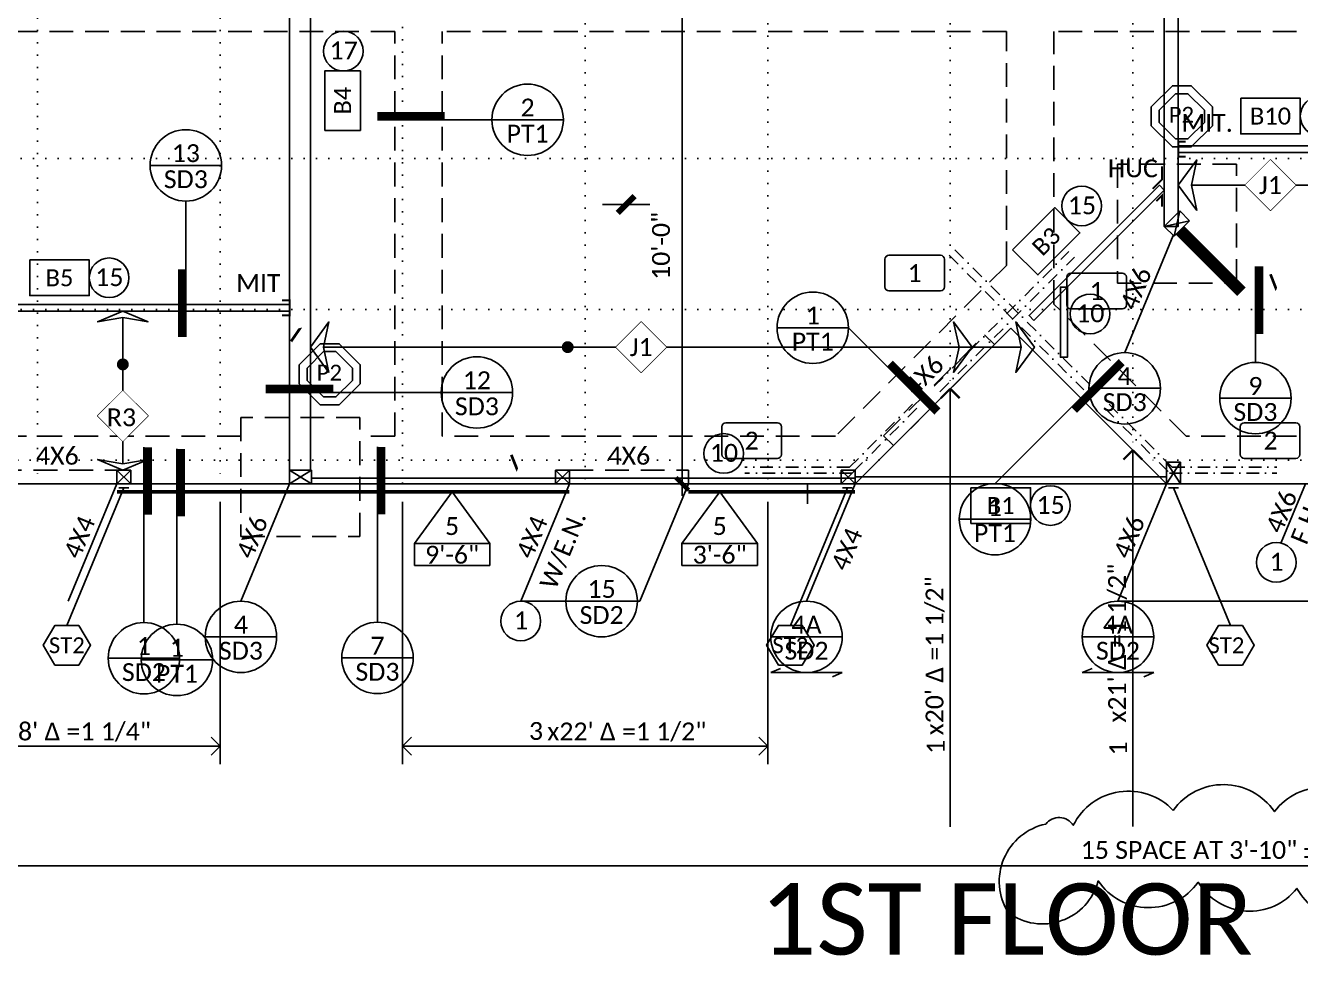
# Model space of a CAD drawing. Header units: inches. Extents: x -4772 to 8114, y -459 to 2752.
# Drawn here: x 2605.3 to 2926.5, y 1790.4 to 2024.9 of the extents above; entities that cross this region are included whole.
import ezdxf
from ezdxf.enums import TextEntityAlignment as Align

# ---------------------------------------------------------------- set-up
doc = ezdxf.new("R2010")
doc.units = ezdxf.units.IN
doc.header["$LTSCALE"] = 24
doc.header["$MEASUREMENT"] = 0
doc.set_wipeout_variables(frame=1)
for name, pattern in [('DASHDOT2', [12.7, 6.35, -3.175, 0, -3.175]), ('DASHED2', [0.375, 0.25, -0.125]), ('DOT2', [0.125, 0, -0.125])]:
    doc.linetypes.add(name, pattern=pattern)
for name, color, linetype in [('FNDN_CABL', 4, 'DOT2'), ('FNDN_CABL_DIMS', 2, 'Continuous'), ('FNDN_DIMS', 1, 'Continuous'), ('FNDN_FTNG', 4, 'DASHED2'), ('FNDN_RBRS', 6, 'DASHDOT2'), ('FNDN_SLAB', 6, 'Continuous'), ('FNDN_TEXT', 2, 'Continuous'), ('FRAME_BEAM', 5, 'Continuous'), ('FRAME_BEAR', 8, 'Continuous'), ('FRAME_HDR', 70, 'Continuous'), ('FRAME_POST', 4, 'Continuous'), ('FRAME_SWALL', 3, 'SWALL'), ('FRAME_SWTXT', 2, 'Continuous'), ('FRAME_TEXT', 2, 'Continuous')]:
    doc.layers.add(name, color=color, linetype=linetype)
doc.styles.add('ARC-TEXT', font='CALIBRI.TTF', dxfattribs={"height": 4.5})
doc.linetypes.add('SWALL', pattern='A,0.25,0.25,["//",ARC-TEXT,S=0.015,R=0,X=0.01,Y=0.01],0.25', length=0.75)
doc.dimstyles.new('GEC-DIMSTYLE$0', dxfattribs={"dimscale": 48, "dimtxt": 0.09375, "dimasz": 0.0625, "dimexe": 0.0625, "dimexo": 0.0625, "dimgap": 0.0625, "dimtad": 1, "dimdec": 1, "dimzin": 3, "dimdsep": 46, "dimlunit": 4, "dimtxsty": 'ARC-TEXT', "dimblk1": 'TICKMARK', "dimblk2": 'TICKMARK', "dimsah": 1, "dimcen": 0.0625, "dimclrt": 2, "dimadec": 0, "dimazin": 0, "dimtfac": 1, "dimtdec": 1, "dimtix": 1, "dimtmove": 2, "dimatfit": 3, "dimldrblk": 'TICKMARK', "dimfxl": 1, "dimfrac": 2, "dimtzin": 3, "dimarcsym": 0})
doc.dimstyles.new('post tension', dxfattribs={"dimscale": 48, "dimtxt": 4.5, "dimasz": 0.09375, "dimexe": 0.09375, "dimexo": 0.09375, "dimgap": 0.03125, "dimtad": 1, "dimdec": 4, "dimzin": 3, "dimdsep": 46, "dimlunit": 4, "dimtxsty": 'ARC-TEXT', "dimblk": 'OPEN90', "dimcen": 0.0625, "dimclrd": 1, "dimclre": 2, "dimclrt": 2, "dimadec": 0, "dimazin": 0, "dimtfac": 1, "dimtdec": 4, "dimtmove": 2, "dimatfit": 0, "dimldrblk": 'LEADER-ARROW', "dimfxl": 1, "dimfrac": 2, "dimtzin": 3, "dimarcsym": 0})

# ---------------------------------------------------------------- blocks, each defined once
blk = doc.blocks.new('*U97')
at = {"color": 1}
blk.add_lwpolyline([(-1.53, 3.83, 0.688, 0.688, 0), (0, 0, 0, 0, 0), (94.59, 231, 0.688, 0.688, 0), (96.13, 227.17, 0.688, 0.688, 0)], format="xyseb", dxfattribs=at)
blk = doc.blocks.new('*U99')
blk.add_line((179.11, 0), (3.35, 0))
for points in [[(4.69, -6.36), (4.69, -6.36), (0, 0), (4.69, 6.36), (4.69, 6.36), (3.35, 0), (4.69, -6.36)], [(77, 0), (83.36, -6.36), (89.72, 0), (83.36, 6.36)], [(162.1, 6.36), (162.1, 6.36), (166.79, 0), (162.1, -6.36), (162.1, -6.36), (163.45, 0), (162.1, 6.36)], [(177.76, 6.36), (177.76, 6.36), (182.45, 0), (177.76, -6.36), (177.76, -6.36), (179.11, 0), (177.76, 6.36)]]:
    blk.add_lwpolyline(points, close=True)
at = {"color": 1, "const_width": 1.5}
blk.add_lwpolyline([(65.6, 0, 1), (64.1, 0, 1)], format="xyb", close=True, dxfattribs=at)
at = {"style": 'ARC-TEXT', "width": 1.00018}
blk.add_attdef('FRM', text='', height=4.5, rotation=360, dxfattribs=at).set_placement((83.36, 0), align=Align.MIDDLE_CENTER)
blk.add_wipeout([(89.72, 0), (83.36, 6.36), (77, 0), (83.36, -6.36)])
blk = doc.blocks.new('TEC_STICK')
at = {"color": 1}
blk.add_line((-6, 0), (6, 0), dxfattribs=at)
at = {"color": 1, "const_width": 1.5}
blk.add_lwpolyline([(-2.12, -2.12), (2.12, 2.12)], dxfattribs=at)
blk = doc.blocks.new('*U100')
at = {"color": 1}
blk.add_lwpolyline([(-1.49, 3.85, 0.688, 0.688, 0), (0, 0, 0, 0, 0), (78.5, 185.5, 0.688, 0.688, 0), (79.99, 181.65, 0.688, 0.688, 0)], format="xyseb", dxfattribs=at)
blk = doc.blocks.new('*U102')
blk.add_line((69.97, 0), (3.35, 0))
for points in [[(4.69, -6.36), (4.69, -6.36), (0, 0), (4.69, 6.36), (4.69, 6.36), (3.35, 0), (4.69, -6.36)], [(16.88, 0), (23.24, -6.36), (29.61, 0), (23.24, 6.36)], [(68.63, 6.36), (68.63, 6.36), (73.32, 0), (68.63, -6.36), (68.63, -6.36), (69.97, 0), (68.63, 6.36)]]:
    blk.add_lwpolyline(points, close=True)
at = {"color": 1, "const_width": 1.5}
blk.add_lwpolyline([(36.63, 0, 1), (35.13, 0, 1)], format="xyb", close=True, dxfattribs=at)
at = {"style": 'ARC-TEXT', "width": 1.00018}
blk.add_attdef('FRM', text='', height=4.5, rotation=360, dxfattribs=at).set_placement((23.24, 0), align=Align.MIDDLE_CENTER)
blk.add_wipeout([(29.61, 0), (23.24, 6.36), (16.88, 0), (23.24, -6.36)])
blk = doc.blocks.new('*U104')
at = {"color": 1}
blk.add_lwpolyline([(-1.52, 3.83, 0.687, 0.687, 0), (0, 0, 0, 0, 0), (77.99, 189, 0.687, 0.687, 0), (79.51, 185.17, 0.687, 0.687, 0)], format="xyseb", dxfattribs=at)
blk = doc.blocks.new('*U91')
for p, q in [((0, 3.5), (0, 0)), ((5.5, 3.5), (0, 3.5)), ((5.5, 0), (5.5, 3.5)), ((0, 0), (5.5, 0))]:
    blk.add_line(p, q)
at = {"color": 1}
for p, q in [((0, 3.5), (5.5, 0)), ((0, 0), (5.5, 3.5))]:
    blk.add_line(p, q, dxfattribs=at)
blk = doc.blocks.new('TEC_BM')
blk.add_lwpolyline([(-7.5, 4.5), (7.5, 4.5), (7.5, -4.5), (-7.5, -4.5), (-7.5, 4.5)])
at = {"style": 'ARC-TEXT', "width": 1.00018}
blk.add_attdef('BM', text='', height=4.27, dxfattribs=at).set_placement((0, 0), align=Align.MIDDLE_CENTER)
blk = doc.blocks.new('TEC_KNOTE')
blk.add_circle((0, 0), 5)
at = {"style": 'ARC-TEXT', "width": 1.00018}
blk.add_attdef('NOTE', text='', height=4.5, dxfattribs=at).set_placement((0.07, 0.16), align=Align.MIDDLE_CENTER)
blk = doc.blocks.new('*U122')
for p, q in [((0, 3.5), (0, 0)), ((3.5, 3.5), (0, 3.5)), ((3.5, 0), (3.5, 3.5)), ((0, 0), (3.5, 0))]:
    blk.add_line(p, q)
at = {"color": 1}
for p, q in [((0, 3.5), (3.5, 0)), ((0, 0), (3.5, 3.5))]:
    blk.add_line(p, q, dxfattribs=at)
blk = doc.blocks.new('*U123')
for p, q in [((-3.5, 0), (-3.5, 3.5)), ((-3.5, 3.5), (0, 3.5)), ((0, 3.5), (0, 0)), ((0, 0), (-3.5, 0))]:
    blk.add_line(p, q)
at = {"color": 1}
for p, q in [((0, 3.5), (-3.5, 0)), ((0, 0), (-3.5, 3.5))]:
    blk.add_line(p, q, dxfattribs=at)
blk = doc.blocks.new('*U115')
for p, q in [((13, 9.5), (18.59, 9.5)), ((18.59, -9.5), (18.59, 9.5)), ((13, -9.5), (18.59, -9.5))]:
    blk.add_line(p, q)
at = {"flags": 128}
blk.add_lwpolyline([(13, -9.5), (13, 9.5), (0, 0)], close=True, dxfattribs=at)
at = {"style": 'ARC-TEXT'}
for tag, p in [('LENGTH', (15.85, 0)), ('NUM', (8.63, 0)), ('REF', (21.77, 0))]:
    blk.add_attdef(tag, text='', height=4.5, rotation=90, dxfattribs=at).set_placement(p, align=Align.MIDDLE_CENTER)
blk = doc.blocks.new('*U124')
for p, q in [((0, -1.25), (0, 1.25)), ((0, 0), (34.67, -14.36))]:
    blk.add_line(p, q)
blk = doc.blocks.new('TEC_HD_F')
blk.add_lwpolyline([(-3, -5), (3, -5), (6, 0), (3, 5), (-3, 5), (-6, 0), (-3, -5)])
at = {"style": 'ARC-TEXT'}
blk.add_attdef('HD', text='', height=4, dxfattribs=at).set_placement((0, 0), align=Align.MIDDLE_CENTER)
blk = doc.blocks.new('*U125')
for p, q in [((0, 5.5), (0, 0)), ((3.5, 5.5), (0, 5.5)), ((3.5, 0), (3.5, 5.5)), ((0, 0), (3.5, 0))]:
    blk.add_line(p, q)
at = {"color": 1}
for p, q in [((0, 5.5), (3.5, 0)), ((0, 0), (3.5, 5.5))]:
    blk.add_line(p, q, dxfattribs=at)
blk = doc.blocks.new('TEC_DET')
blk.add_line((-9, 0), (9, 0))
blk.add_circle((0, 0), 9)
at = {"style": 'ARC-TEXT'}
for tag, p in [('NUM', (0, 3.08)), ('SHT', (0, -3.49))]:
    blk.add_attdef(tag, text='', height=4.5, dxfattribs=at).set_placement(p, align=Align.MIDDLE_CENTER)
blk = doc.blocks.new('*U146')
blk.add_line((26.04, 0), (-8.2, 0))
at = {"const_width": 2}
blk.add_lwpolyline([(8.8, 1), (-8.2, 1)], dxfattribs=at)
blk = doc.blocks.new('*U145')
blk.add_line((36, 0), (-8.2, 0))
at = {"const_width": 2}
blk.add_lwpolyline([(8.8, 1), (-8.2, 1)], dxfattribs=at)
blk = doc.blocks.new('*U147')
for p, q in [((0, 5.5), (0, 0)), ((3.5, 5.5), (0, 5.5)), ((3.5, 0), (3.5, 5.5)), ((0, 0), (3.5, 0))]:
    blk.add_line(p, q)
at = {"color": 1}
for p, q in [((0, 5.5), (3.5, 0)), ((0, 0), (3.5, 5.5))]:
    blk.add_line(p, q, dxfattribs=at)
blk = doc.blocks.new('*U253')
blk.add_line((22.56, 0), (-8.2, 0))
at = {"const_width": 2}
blk.add_lwpolyline([(8.8, 1), (-8.2, 1)], dxfattribs=at)
blk = doc.blocks.new('TEC_PAD')
blk.add_lwpolyline([(-7.7, 2.38), (-2.38, 7.7), (2.38, 7.7), (7.7, 2.38), (7.7, -2.38), (2.38, -7.7), (-2.38, -7.7), (-7.7, -2.38), (-7.7, 2.38)])
blk.add_lwpolyline([(-5.7, 1.55), (-1.55, 5.7), (1.55, 5.7), (5.7, 1.55), (5.7, -1.55), (1.55, -5.7), (-1.55, -5.7), (-5.7, -1.55)], close=True)
at = {"style": 'ARC-TEXT'}
blk.add_attdef('PAD', text='', height=4, dxfattribs=at).set_placement((-0.1, -1.6), align=Align.CENTER)
blk = doc.blocks.new('TEC_DRAG')
at = {"color": 3}
for p, q in [((-9, 0), (-6.52, 1.03)), ((9, 0), (6.52, -1.03))]:
    blk.add_line(p, q, dxfattribs=at)
blk.add_line((-9, 0), (9, 0))
blk = doc.blocks.new('*U174')
blk.add_line((16, 0), (-8.2, 0))
at = {"const_width": 2}
blk.add_lwpolyline([(8.8, 1), (-8.2, 1)], dxfattribs=at)
blk = doc.blocks.new('*U196')
for p, q in [((-3.5, 0), (-3.5, 3.5)), ((-3.5, 3.5), (0, 3.5)), ((0, 3.5), (0, 0)), ((0, 0), (-3.5, 0))]:
    blk.add_line(p, q)
at = {"color": 1}
for p, q in [((0, 3.5), (-3.5, 0)), ((0, 0), (-3.5, 3.5))]:
    blk.add_line(p, q, dxfattribs=at)
blk = doc.blocks.new('*U213')
at = {"color": 1}
blk.add_lwpolyline([(2.32, 3.41, 0.688, 0.688, 0), (0, 0, 0, 0, 0), (116.96, 24.04, 0.688, 0.688, 0), (114.63, 20.64, 0.688, 0.688, 0)], format="xyseb", dxfattribs=at)
blk = doc.blocks.new('*U215')
blk.add_line((38.44, 0), (1.56, 0))
for points in [[(2.64, 6.36), (2.64, 6.36), (0, 0), (2.64, -6.36), (2.64, -6.36), (1.56, 0), (2.64, 6.36)], [(20, 0), (26.36, -6.36), (32.73, 0), (26.36, 6.36)], [(37.36, 6.36), (37.36, 6.36), (40, 0), (37.36, -6.36), (37.36, -6.36), (38.44, 0), (37.36, 6.36)]]:
    blk.add_lwpolyline(points, close=True)
at = {"color": 1, "const_width": 1.5}
blk.add_lwpolyline([(14.13, 0, 1), (12.63, 0, 1)], format="xyb", close=True, dxfattribs=at)
at = {"style": 'ARC-TEXT', "width": 1.00018}
blk.add_attdef('FRM', text='', height=4.5, rotation=180, dxfattribs=at).set_placement((26.71, -0.35), align=Align.MIDDLE_CENTER)
blk.add_wipeout([(32.73, 0), (26.36, 6.36), (20, 0), (26.36, -6.36)])
blk = doc.blocks.new('TEC_FNDNOTE')
for p, q in [((-7.5, 3.5), (-7.5, -3.5)), ((-6.5, 4.5), (6.5, 4.5)), ((7.5, 3.5), (7.5, -3.5)), ((-6.5, -4.5), (6.5, -4.5))]:
    blk.add_line(p, q)
for centre, start, end in [((-6.5, 3.5), 90, 180), ((6.5, 3.5), 0, 90), ((-6.5, -3.5), 180, 270), ((6.5, -3.5), 270, 0)]:
    blk.add_arc(centre, 1, start, end)
at = {"style": 'ARC-TEXT', "width": 1.00018}
blk.add_attdef('FNOTE', text='', height=4.5, dxfattribs=at).set_placement((0, -0.01), align=Align.MIDDLE_CENTER)
blk = doc.blocks.new('_Open90')
at = {"color": 0, "linetype": 'ByBlock', "lineweight": -2}
for p, q in [((0, 0), (-1, 0)), ((-0.5, 0.5), (0, 0)), ((0, 0), (-0.5, -0.5))]:
    blk.add_line(p, q, dxfattribs=at)
blk = doc.blocks.new('*D238')
at = {"layer": 'DEFPOINTS', "color": 0, "transparency": 16777216}
for p in [(2562.3, 1909.31), (3252.3, 1909.31), (2562.3, 1813.07)]:
    blk.add_point(p, dxfattribs=at)
at = {"layer": 'FNDN_CABL_DIMS', "color": 2, "lineweight": -2, "transparency": 16777216}
for p, q in [((2562.3, 1904.81), (2562.3, 1808.57)), ((3252.3, 1904.81), (3252.3, 1808.57))]:
    blk.add_line(p, q, dxfattribs=at)
at = {"layer": 'FNDN_CABL_DIMS', "color": 1, "lineweight": -2, "transparency": 16777216}
blk.add_line((3247.8, 1813.07), (2566.8, 1813.07), dxfattribs=at)
at = {"layer": 'FNDN_CABL_DIMS', "color": 1, "lineweight": -2, "transparency": 16777216, "xscale": 4.5, "yscale": 4.5, "zscale": 4.5, "rotation": 180}
blk.add_blockref('_Open90', (2562.3, 1813.07), dxfattribs=at)
at = {"layer": 'FNDN_CABL_DIMS', "color": 1, "lineweight": -2, "transparency": 16777216, "xscale": 4.5, "yscale": 4.5, "zscale": 4.5}
blk.add_blockref('_Open90', (3252.3, 1813.07), dxfattribs=at)
at = {"layer": 'FNDN_CABL_DIMS', "color": 2, "transparency": 16777216, "insert": (2907.3, 1816.89), "char_height": 4.5, "attachment_point": 5, "style": 'ARC-TEXT'}
blk.add_mtext('15 SPACE AT 3\'-10" %%P1/2"', dxfattribs=at)
blk = doc.blocks.new('LEADER-ARROW')
at = {"color": 1}
blk.add_line((0, 0), (-1.3, 0), dxfattribs=at)
at = {"color": 1, "const_width": 0.125}
for points in [[(0, 0), (-0.53, 0.53)], [(0, 0), (-0.53, -0.53)]]:
    blk.add_lwpolyline(points, dxfattribs=at)
blk = doc.blocks.new('cb21')
at = {"style": 'ARC-TEXT'}
blk.add_text('x21\' Δ =1 1/2"', height=4.5, dxfattribs=at).set_placement((-21.26, 1.73))
blk = doc.blocks.new('cb20')
at = {"style": 'ARC-TEXT'}
blk.add_text('x20\' Δ =1 1/2"', height=4.5, dxfattribs=at).set_placement((-23.34, 1.72))
blk = doc.blocks.new('cb22')
at = {"style": 'ARC-TEXT'}
blk.add_text('x22\' Δ =1 1/2"', height=4.5, dxfattribs=at).set_placement((-24.01, 1.45))
blk = doc.blocks.new('*D241')
at = {"layer": 'DEFPOINTS', "color": 0, "transparency": 16777216}
for p in [(2700.3, 1909.31), (2792.3, 1909.31), (2700.3, 1843.21)]:
    blk.add_point(p, dxfattribs=at)
at = {"layer": 'FNDN_CABL_DIMS', "color": 2, "lineweight": -2, "transparency": 16777216}
for p, q in [((2700.3, 1904.81), (2700.3, 1838.71)), ((2792.3, 1904.81), (2792.3, 1838.71))]:
    blk.add_line(p, q, dxfattribs=at)
at = {"layer": 'FNDN_CABL_DIMS', "color": 1, "lineweight": -2, "transparency": 16777216}
blk.add_line((2787.8, 1843.21), (2704.8, 1843.21), dxfattribs=at)
at = {"layer": 'FNDN_CABL_DIMS', "color": 1, "lineweight": -2, "transparency": 16777216, "xscale": 4.5, "yscale": 4.5, "zscale": 4.5, "rotation": 180}
blk.add_blockref('_Open90', (2700.3, 1843.21), dxfattribs=at)
at = {"layer": 'FNDN_CABL_DIMS', "color": 1, "lineweight": -2, "transparency": 16777216, "xscale": 4.5, "yscale": 4.5, "zscale": 4.5}
blk.add_blockref('_Open90', (2792.3, 1843.21), dxfattribs=at)
at = {"layer": 'FNDN_CABL_DIMS', "color": 2, "transparency": 16777216, "insert": (2733.9, 1847.01), "char_height": 4.5, "attachment_point": 5, "style": 'ARC-TEXT'}
blk.add_mtext('3', dxfattribs=at)
blk = doc.blocks.new('cb18')
at = {"style": 'ARC-TEXT'}
blk.add_text('x18\' Δ =1 1/4"', height=4.5, dxfattribs=at).set_placement((-21.63, 1.45))
blk = doc.blocks.new('*D242')
at = {"layer": 'DEFPOINTS', "color": 0, "transparency": 16777216}
for p in [(2562.3, 1909.31), (2654.3, 1909.31), (2562.3, 1843.21)]:
    blk.add_point(p, dxfattribs=at)
at = {"layer": 'FNDN_CABL_DIMS', "color": 2, "lineweight": -2, "transparency": 16777216}
for p, q in [((2562.3, 1904.81), (2562.3, 1838.71)), ((2654.3, 1904.81), (2654.3, 1838.71))]:
    blk.add_line(p, q, dxfattribs=at)
at = {"layer": 'FNDN_CABL_DIMS', "color": 1, "lineweight": -2, "transparency": 16777216}
blk.add_line((2649.8, 1843.21), (2566.8, 1843.21), dxfattribs=at)
at = {"layer": 'FNDN_CABL_DIMS', "color": 1, "lineweight": -2, "transparency": 16777216, "xscale": 4.5, "yscale": 4.5, "zscale": 4.5, "rotation": 180}
blk.add_blockref('_Open90', (2562.3, 1843.21), dxfattribs=at)
at = {"layer": 'FNDN_CABL_DIMS', "color": 1, "lineweight": -2, "transparency": 16777216, "xscale": 4.5, "yscale": 4.5, "zscale": 4.5}
blk.add_blockref('_Open90', (2654.3, 1843.21), dxfattribs=at)
at = {"layer": 'FNDN_CABL_DIMS', "color": 2, "transparency": 16777216, "insert": (2594.67, 1847.01), "char_height": 4.5, "attachment_point": 5, "style": 'ARC-TEXT'}
blk.add_mtext('3', dxfattribs=at)
blk = doc.blocks.new('TICKMARK')
for q in [(-1, 0), (1, 0)]:
    blk.add_line((0, 0), q)
at = {"color": 143, "const_width": 0.371}
blk.add_lwpolyline([(-0.53, -0.53), (0.53, 0.53)], dxfattribs=at)
blk = doc.blocks.new('*D244')
at = {"layer": 'DEFPOINTS', "color": 0, "transparency": 16777216}
for p in [(2761.23, 2029.31), (2770.73, 2029.31), (2761.23, 1909.31)]:
    blk.add_point(p, dxfattribs=at)
at = {"layer": 'FNDN_DIMS', "color": 0, "lineweight": -2, "transparency": 16777216}
for p, q in [((2764.23, 2029.31), (2773.73, 2029.31)), ((2770.73, 1912.31), (2770.73, 2026.31)), ((2764.23, 1909.31), (2773.73, 1909.31))]:
    blk.add_line(p, q, dxfattribs=at)
at = {"layer": 'FNDN_DIMS', "color": 0, "lineweight": -2, "transparency": 16777216, "xscale": 3, "yscale": 3, "zscale": 3}
for p, rotation in [((2770.73, 2029.31), 90), ((2770.73, 1909.31), 270)]:
    blk.add_blockref('TICKMARK', p, dxfattribs=dict(at, rotation=rotation))
at = {"layer": 'FNDN_DIMS', "color": 2, "transparency": 16777216, "insert": (2765.42, 1969.31), "char_height": 4.5, "attachment_point": 5, "rotation": 90, "style": 'ARC-TEXT'}
blk.add_mtext('10\'-0"', dxfattribs=at)
blk = doc.blocks.new('GE_FNDNOTE')
at = {"color": 2}
for p, q in [((-7.5, 3.5), (-7.5, -3.5)), ((-6.5, 4.5), (6.5, 4.5)), ((7.5, 3.5), (7.5, -3.5)), ((-6.5, -4.5), (6.5, -4.5))]:
    blk.add_line(p, q, dxfattribs=at)
for centre, start, end in [((-6.5, 3.5), 90, 180), ((6.5, 3.5), 0, 90), ((-6.5, -3.5), 180, 270), ((6.5, -3.5), 270, 0)]:
    blk.add_arc(centre, 1, start, end, dxfattribs=at)
at = {"color": 2, "style": 'ARC-TEXT', "width": 1.00018}
blk.add_attdef('FNOTE', text='', height=4.5, dxfattribs=at).set_placement((0, -0.01), align=Align.MIDDLE_CENTER)

msp = doc.modelspace()

# ---------------------------------------------------------------- linework, layer by layer
at = {"layer": 'FNDN_CABL'}
for points in [[(2884.29679, 2149.31243), (2884.29679, 1917.81243)], [(2608.29679, 2107.31243), (2608.29679, 1909.31243)], [(2654.29679, 2107.31243), (2654.29679, 1909.31243)], [(3258.29679, 1915.31243), (2886.79679, 1915.31243)]]:
    msp.add_lwpolyline(points, dxfattribs=at)
at = {"layer": 'FNDN_FTNG'}
for p, q in [((2698.30365, 2023.31243), (2568.29679, 2023.31243)), ((2852.42522, 2023.31243), (2710.30365, 2023.31243)), ((2852.42522, 1964.3967), (2852.42522, 2023.31243)), ((2864.42522, 1954.65457), (2864.42522, 2023.31243)), ((3006.54679, 2023.31243), (2864.42522, 2023.31243)), ((2897.76735, 1921.31243), (2864.42522, 1954.65457)), ((2659.54679, 1921.31243), (2568.29679, 1921.31243)), ((2698.30365, 1921.31243), (2689.54679, 1921.31243)), ((2809.34095, 1921.31243), (2710.30365, 1921.31243)), ((3006.54679, 1921.31243), (2897.76735, 1921.31243))]:
    msp.add_line(p, q, dxfattribs=at)
msp.add_lwpolyline([(2689.54679, 1926.06243), (2659.54679, 1926.06243), (2659.54679, 1896.06243), (2689.54679, 1896.06243)], close=True, dxfattribs=at)
at = {"layer": 'FNDN_RBRS', "ltscale": 0.020833}
for points in [[(2828.81348, 1929.42289), (2812.91742, 1913.52683), (2786.50849, 1913.52683)], [(2829.87414, 1928.36223), (2813.53874, 1912.02683), (2786.50849, 1912.02683)], [(2877.23416, 1928.36223), (2893.56957, 1912.02683), (2920.59981, 1912.02683)], [(2878.29482, 1929.42289), (2894.19089, 1913.52683), (2920.59981, 1913.52683)]]:
    msp.add_lwpolyline(points, dxfattribs=at)
at = {"layer": 'FNDN_SLAB'}
for p, q in [((2814.31151, 1909.31243), (2556.29679, 1909.31243)), ((3258.29679, 1909.31243), (2892.79679, 1909.31243))]:
    msp.add_line(p, q, dxfattribs=at)
at = {"layer": 'FNDN_TEXT'}
msp.add_line((2802.31151, 1909.31243), (2802.31151, 1904.31243), dxfattribs=at)
at = {"layer": 'FNDN_TEXT', "color": 6}
msp.add_lwpolyline([(2894.46485, 1827.02776, 0.52056705), (2869.27416, 1823.25187, 0.52056705), (2869.27416, 1823.25187, 0.52056705), (2862.34672, 1823.56653, 0.52056705), (2852.9002, 1801.22578, 0.52056705), (2852.9002, 1801.22578, 0.529209478), (2875.57182, 1809.22069, 0.52056705), (2875.57182, 1809.22069, 0.52056705), (2900.76254, 1808.90603, 0.52056705), (2900.76254, 1808.90603, 0.52056705), (2925.63833, 1807.33274, 0.52056705), (2925.63833, 1807.33274, 0.52056705), (2949.5695, 1804.81546, 0.52056705), (2949.5695, 1804.81546, 0.95971887), (2962.16485, 1808.14827, 0.52056705), (2962.16485, 1808.14827, 0.52056705), (2945.16113, 1825.76914, 0.52056705), (2945.16113, 1825.76914, 0.52056705), (2919.97044, 1826.71311, 0.52056705), (2919.97044, 1826.71311, 0.52056705)], format="xyb", close=True, dxfattribs=at)
at = {"layer": 'FRAME_BEAM'}
msp.add_lwpolyline([(2671.79679, 1912.81243), (2671.79679, 2101.81243), (2677.04679, 2101.81243), (2677.04679, 1912.81243), (2671.79679, 1912.81243)], dxfattribs=at)
at = {"layer": 'FRAME_BEAR', "linetype": 'Continuous', "const_width": 3}
msp.add_lwpolyline([(2896.17437, 1973.22796), (2911.64418, 1957.75815)], dxfattribs=at)
at = {"layer": 'FRAME_HDR'}
msp.add_line((2814.31151, 1910.74522), (2677.29679, 1910.74522), dxfattribs=at)
for points in [[(3010.79679, 1992.81243), (2895.7263, 1992.81243), (2895.7263, 1994.56243), (3010.79679, 1994.56243), (3010.79679, 1992.81243)], [(2867.79679, 1958.94368), (2867.79679, 1941.23651), (2866.04679, 1941.23651), (2866.04679, 1958.94368), (2867.79679, 1958.94368)], [(2559.79679, 1952.81243), (2671.79679, 1952.81243), (2671.79679, 1954.56243), (2559.79679, 1954.56243), (2559.79679, 1952.81243)], [(2814.31151, 1909.31243), (2892.79679, 1909.31243), (2892.79679, 1911.06243), (2814.31151, 1911.06243), (2814.31151, 1909.31243)]]:
    msp.add_lwpolyline(points, dxfattribs=at)
at = {"layer": 'FRAME_HDR', "linetype": 'DASHED2'}
for points in [[(2821.49349, 1921.44416), (2846.94933, 1946.90001), (2849.42421, 1944.42513), (2823.96836, 1918.96929), (2821.49349, 1921.44416)], [(2598.29679, 1912.81243), (2628.29679, 1912.81243), (2628.29679, 1909.31243), (2598.29679, 1909.31243), (2598.29679, 1912.81243)], [(2742.31151, 1912.81243), (2772.31151, 1912.81243), (2772.31151, 1909.31243), (2742.31151, 1909.31243), (2742.31151, 1912.81243)]]:
    msp.add_lwpolyline(points, dxfattribs=at)
at = {"layer": 'FRAME_SWALL', "linetype": 'DASHED2', "const_width": 1}
for points in [[(2628.29679, 1907.31243), (2742.31151, 1907.31243)], [(2772.31151, 1907.31243), (2814.31151, 1907.31243)]]:
    msp.add_lwpolyline(points, dxfattribs=at)
at = {"layer": 'FRAME_TEXT'}
for p, q in [((2882.24299, 1942.40293), (2894.48886, 1971.96708)), ((2628.29679, 1909.31243), (2616.05092, 1879.74829)), ((2671.79679, 1909.31243), (2659.55092, 1879.74829)), ((2742.31151, 1909.31243), (2730.06564, 1879.74829)), ((2772.31151, 1909.31243), (2760.06564, 1879.74829)), ((2814.31151, 1909.31243), (2802.06564, 1879.74829)), ((2814.31151, 1909.31243), (2802.06564, 1879.74829)), ((2892.79679, 1909.31243), (2880.55092, 1879.74829)), ((2927.79679, 1909.31243), (2921.67386, 1894.53036)), ((2730.06564, 1879.74829), (2760.06564, 1879.74829)), ((2880.55092, 1879.74829), (2998.44043, 1879.74829))]:
    msp.add_line(p, q, dxfattribs=at)
at = {"layer": 'FRAME_TEXT', "const_width": 0.5}
for points in [[(2889.29104, 1983.68031), (2891.61762, 1986.00689), (2891.61762, 1989.35367)], [(2890.21421, 1980.59963), (2891.60939, 1981.99482), (2891.60939, 1979.16569)], [(2669.92179, 1951.81243), (2671.79679, 1951.81243), (2671.79679, 1955.56243), (2669.92179, 1955.56243)]]:
    msp.add_lwpolyline(points, dxfattribs=at)

# ---------------------------------------------------------------- block references
at = {"layer": 'FNDN_CABL_DIMS', "rotation": 90}
for name, p in [('cb21', (2884.29679, 1870.39186)), ('cb20', (2838.29679, 1869.26647))]:
    msp.add_blockref(name, p, dxfattribs=at)
at = {"layer": 'FNDN_CABL_DIMS'}
for name, p in [('cb18', (2618.42152, 1843.21388)), ('cb22', (2760.75595, 1843.21388))]:
    msp.add_blockref(name, p, dxfattribs=at)
at = {"layer": 'FNDN_TEXT'}
for name, p, values in [('TEC_DET', (2731.79568, 2001.09785), {'NUM': '2', 'SHT': 'PT1'}), ('TEC_PAD', (2896.63155, 2001.9549), {'PAD': 'P2'}), ('TEC_FNDNOTE', (2829.3262, 1962.44815), {'FNOTE': '1'}), ('TEC_FNDNOTE', (2875.1598, 1957.92671), {'FNOTE': '1'}), ('GE_FNDNOTE', (2788.24054, 1920.22946), {'FNOTE': '2'}), ('TEC_DET', (2849.56582, 1900.40989), {'NUM': '1', 'SHT': 'PT1'}), ('TEC_HD_F', (2615.6872, 1868.64531), {'HD': 'ST2'}), ('TEC_DET', (2643.42674, 1864.94678), {'NUM': '1', 'SHT': 'PT1'}), ('TEC_HD_F', (2797.99845, 1868.64531), {'HD': 'ST2'})]:
    msp.add_blockref(name, p, dxfattribs=at).add_auto_attribs(values)
msp.add_blockref('*U145', (2702.12908, 2001.09785), dxfattribs=at)
ref = msp.add_blockref('GE_FNDNOTE', (2918.86776, 1920.22946), dxfattribs=dict(at, xscale=-1))
ref.add_attrib('FNOTE', '2', dxfattribs={"layer": '0', "color": 2, "height": 4.5, "style": 'ARC-TEXT', "width": 1.00018}).set_placement((2919.01317, 1920.21654), align=Align.MIDDLE_CENTER)
for name, p, rotation in [('*U145', (2643.42674, 1909.94678), 270), ('*U124', (2630.04679, 1908.31243), 269.9999999963472), ('*U124', (2812.35805, 1908.31243), 269.9999999963472)]:
    msp.add_blockref(name, p, dxfattribs=dict(at, rotation=rotation))
at = {"layer": 'FNDN_TEXT', "xscale": -1, "rotation": 89.99999999515428}
msp.add_blockref('*U124', (2894.54679, 1908.31243), dxfattribs=at)
at = {"layer": 'FNDN_TEXT'}
ref = msp.add_blockref('TEC_HD_F', (2908.90638, 1868.64531), dxfattribs=dict(at, xscale=-1))
ref.add_attrib('HD', 'ST2', dxfattribs={"layer": '0', "height": 4, "style": 'ARC-TEXT'}).set_placement((2907.86174, 1868.64531), align=Align.MIDDLE_CENTER)
at = {"layer": 'FRAME_POST'}
for name, p, rotation in [('*U125', (2892.79679, 1909.31243), 4.845638668303297e-09), ('*U122', (2628.29679, 1909.31243), 359.9999999963471), ('*U147', (2671.79679, 1912.81243), 270), ('*U123', (2742.31151, 1909.31243), 359.9999999963471), ('*U196', (2814.31151, 1909.31243), 359.9999999661212)]:
    msp.add_blockref(name, p, dxfattribs=dict(at, rotation=rotation))
at = {"layer": 'FRAME_SWTXT'}
for p, rotation, values in [((2712.76495, 1907.31243), 269.9999999963471, {'NUM': '5', 'LENGTH': '9\'-6"'}), ((2780.19411, 1907.31243), 269.9999999661212, {'NUM': '5', 'LENGTH': '3\'-6"'})]:
    msp.add_blockref('*U115', p, dxfattribs=dict(at, rotation=rotation)).add_auto_attribs(values)
at = {"layer": 'FRAME_TEXT'}
for name, p in [('*U97', (2729.21209, 1912.81243)), ('*U100', (2920.46609, 1958.31243)), ('*U104', (2565.65298, 1912.81243)), ('TEC_STICK', (2756.62456, 1979.75584)), ('*U213', (2557.55745, 1924.58649)), ('*U145', (2674.01418, 1932.3591)), ('TEC_DRAG', (2802.06564, 1861.74829)), ('TEC_DRAG', (2880.55092, 1861.74829))]:
    msp.add_blockref(name, p, dxfattribs=at)
for name, p, values in [('TEC_KNOTE', (2685.36693, 2018.41225), {'NOTE': '17'}), ('TEC_BM', (2918.99112, 2002.03339), {'BM': 'B10'}), ('TEC_KNOTE', (2931.49112, 2002.03339), {'NOTE': '15'}), ('TEC_DET', (2645.67181, 1989.59933), {'NUM': '13', 'SHT': 'SD3'}), ('TEC_KNOTE', (2871.40783, 1979.36594), {'NOTE': '15'}), ('TEC_KNOTE', (2626.34113, 1961.26404), {'NOTE': '15'}), ('TEC_BM', (2613.84113, 1961.26404), {'BM': 'B5'}), ('TEC_KNOTE', (2873.50492, 1952.15208), {'NOTE': '10'}), ('TEC_DET', (2882.24299, 1933.40293), {'NUM': '4', 'SHT': 'SD3'}), ('TEC_DET', (2915.17783, 1930.92936), {'NUM': '9', 'SHT': 'SD3'}), ('TEC_KNOTE', (2781.19708, 1916.97866), {'NOTE': '10'}), ('TEC_BM', (2851.00923, 1903.85273), {'BM': 'B1'}), ('TEC_KNOTE', (2863.51327, 1903.85273), {'NOTE': '15'}), ('TEC_KNOTE', (2920.44953, 1889.53036), {'NOTE': '1'}), ('TEC_DET', (2750.44303, 1879.74829), {'NUM': '15', 'SHT': 'SD2'}), ('TEC_DET', (2659.55092, 1870.74829), {'NUM': '4', 'SHT': 'SD3'}), ('TEC_KNOTE', (2730.06564, 1874.74829), {'NOTE': '1'}), ('TEC_DET', (2802.06564, 1870.74829), {'NUM': '4A', 'SHT': 'SD2'}), ('TEC_DET', (2880.55092, 1870.74829), {'NUM': '4A', 'SHT': 'SD2'}), ('TEC_DET', (2635.11478, 1865.36458), {'NUM': '1', 'SHT': 'SD2'}), ('TEC_DET', (2693.96091, 1865.44137), {'NUM': '7', 'SHT': 'SD3'})]:
    msp.add_blockref(name, p, dxfattribs=at).add_auto_attribs(values)
for p, rotation, values in [((2685.16707, 2005.91225), 90, {'BM': 'B4'}), ((2862.48502, 1970.46318), 45, {'BM': 'B3'})]:
    msp.add_blockref('TEC_BM', p, dxfattribs=dict(at, rotation=rotation)).add_auto_attribs(values)
for name, p, rotation in [('*U146', (2645.67181, 1954.56243), 90), ('*U174', (2915.17783, 1955.92936), 270), ('*U145', (2635.11478, 1910.36458), 270), ('*U145', (2693.96091, 1910.44137), 270)]:
    msp.add_blockref(name, p, dxfattribs=dict(at, rotation=rotation))

# ---------------------------------------------------------------- texts
at = {"layer": 'FNDN_CABL_DIMS', "style": 'ARC-TEXT'}
for p in [(2836.85929, 1844.78629), (2882.85929, 1844.39186)]:
    msp.add_text('1', height=4.5, rotation=90, dxfattribs=at).set_placement(p, align=Align.RIGHT)
at = {"layer": 'FRAME_TEXT', "style": 'ARC-TEXT'}
for s, height, p in [('MIT.', 4.5, (2896.53672, 1998.05912)), ('HUC', 4.5, (2877.9939, 1986.59676)), ('MIT', 4.5, (2658.34321, 1957.68424)), ('1ST FLOOR', 18, (2790.3567, 1790.62925))]:
    msp.add_text(s, height=height, dxfattribs=at).set_placement(p)
for s, rotation, p in [('4X6', 67.5, (2888.36593, 1957.18501)), ('4X6', 45, (2834.22141, 1934.17208)), ('4X6', 360, (2613.29679, 1912.81243)), ('4X6', 67.5, (2925.05161, 1900.95997)), ('F.H.', 67.5, (2931.4091, 1898.32661)), ('4X4', 67.5, (2622.17386, 1894.53036)), ('4X6', 67.5, (2665.67386, 1894.53036)), ('4X4', 67.5, (2736.18857, 1894.53036)), ('W/E.N.', 67.5, (2744.00534, 1891.29255)), ('4X6', 67.5, (2886.67386, 1894.53036)), ('4X4', 67.5, (2815.51988, 1891.49363))]:
    msp.add_text(s, height=4.5, rotation=rotation, dxfattribs=at).set_placement(p, align=Align.BOTTOM_CENTER)
msp.add_text('4X6', height=4.5, dxfattribs=at).set_placement((2757.31151, 1912.81243), align=Align.BOTTOM_CENTER)

# ---------------------------------------------------------------- dimensions: what is measured, and where the dimension line sits
at = {"layer": 'FNDN_CABL_DIMS'}
dim = msp.add_linear_dim(base=(2562.29679, 1813.06639), p1=(3252.29679, 1909.31243), p2=(2562.29679, 1909.31243), angle=0, text='15 SPACE AT 3\'-10" %%P1/2"', dimstyle='post tension', dxfattribs=at)
dim.commit()
dim.dimension.update_dxf_attribs({"geometry": '*D238', "text_midpoint": (2907.29679, 1816.89467)})
for base, p1, p2, picture, middle in [((2562.29679, 1843.21388), (2654.29679, 1909.31243), (2562.29679, 1909.31243), '*D242', (2594.67429, 1847.01299)), ((2700.29679, 1843.21388), (2792.29679, 1909.31243), (2700.29679, 1909.31243), '*D241', (2733.90285, 1847.01299))]:
    dim = msp.add_linear_dim(base=base, p1=p1, p2=p2, angle=180, text='3', dimstyle='post tension', dxfattribs=at)
    dim.commit()
    dim.dimension.update_dxf_attribs({"geometry": picture, "text_midpoint": middle, "dimtype": 160})

# ---------------------------------------------------------------- leaders
for points in [[(2838.29679, 1933.29771), (2838.29679, 1822.85348)], [(2884.29679, 1917.81243), (2884.29679, 1822.97129)]]:
    msp.add_leader(points, dimstyle='post tension', dxfattribs=at)

# ---------------------------------------------------------------- next in the draw order: block references
at = {"layer": 'FRAME_TEXT'}
for name, p in [('*U102', (2895.7263, 1984.62892)), ('*U99', (2677.04679, 1943.78871))]:
    msp.add_blockref(name, p, dxfattribs=at).add_auto_attribs({'FRM': 'J1'})
ref = msp.add_blockref('*U215', (2629.79679, 1952.81243), dxfattribs=dict(at, rotation=269.9999999963484))
ref.add_attrib('FRM', 'R3', dxfattribs={"layer": '0', "height": 4.5, "style": 'ARC-TEXT', "width": 1.00018}).set_placement((2629.44888, 1926.10056), align=Align.MIDDLE_CENTER)

# ---------------------------------------------------------------- next in the draw order: linework, layer by layer
at = {"layer": 'FNDN_CABL'}
for points in [[(2704.30365, 2149.31243), (2704.30365, 2107.31243), (2700.29679, 2083.27131), (2700.29679, 1909.31243)], [(2746.29679, 2149.31243), (2746.29679, 1909.31243)], [(2792.29679, 2149.31243), (2792.29679, 1909.31243)], [(2838.29679, 2149.31243), (2838.29679, 1933.29771)], [(3258.29679, 1991.31243), (2556.29679, 1991.31243)], [(3258.29679, 1953.31243), (2556.29679, 1953.31243)], [(2820.31151, 1915.31243), (2556.29679, 1915.31243)]]:
    msp.add_lwpolyline(points, dxfattribs=at)
at = {"layer": 'FNDN_FTNG'}
for p, q in [((2698.30365, 1921.31243), (2698.30365, 2023.31243)), ((2710.30365, 1921.31243), (2710.30365, 2023.31243)), ((2852.42522, 1964.3967), (2809.34095, 1921.31243))]:
    msp.add_line(p, q, dxfattribs=at)
msp.add_lwpolyline([(2910.40828, 1989.93675), (2880.40828, 1989.93675), (2880.40828, 1959.93675), (2910.40828, 1959.93675)], close=True, dxfattribs=at)
at = {"layer": 'FNDN_RBRS', "ltscale": 0.020833}
for points in [[(2834.23985, 1933.92825), (2868.18097, 1967.86938)], [(2835.65406, 1932.51404), (2869.59518, 1966.45517)], [(2837.9978, 1966.93985), (2871.93893, 1932.99873)], [(2839.41201, 1968.35406), (2873.35314, 1934.41294)]]:
    msp.add_lwpolyline(points, dxfattribs=at)
at = {"layer": 'FNDN_SLAB'}
for p in [(2814.31151, 1909.31243), (2892.79679, 1909.31243)]:
    msp.add_line(p, (2853.55415, 1948.55507), dxfattribs=at)
at = {"layer": 'FRAME_BEAM'}
msp.add_lwpolyline([(2892.2263, 1974.22964), (2892.2263, 2143.81243), (2895.7263, 2143.81243), (2895.7263, 1974.22964), (2892.2263, 1974.22964)], dxfattribs=at)
at = {"layer": 'FRAME_HDR'}
msp.add_lwpolyline([(2859.37025, 1950.51715), (2892.2263, 1983.37319), (2890.98886, 1984.61063), (2858.13282, 1951.75458), (2859.37025, 1950.51715)], dxfattribs=at)
at = {"layer": 'FRAME_TEXT', "const_width": 0.5}
msp.add_lwpolyline([(2897.6013, 1995.56243), (2895.7263, 1995.56243), (2895.7263, 1991.81243), (2897.6013, 1991.81243)], dxfattribs=at)

# ---------------------------------------------------------------- next in the draw order: block references
at = {"layer": 'FNDN_TEXT'}
for name, p, values in [('TEC_DET', (2803.64782, 1948.67853), {'NUM': '1', 'SHT': 'PT1'}), ('TEC_PAD', (2681.93027, 1936.95014), {'PAD': 'P2'})]:
    msp.add_blockref(name, p, dxfattribs=at).add_auto_attribs(values)
at = {"layer": 'FNDN_TEXT', "xscale": -1, "rotation": 315}
msp.add_blockref('*U253', (2828.59692, 1932.72943), dxfattribs=at)
at = {"layer": 'FNDN_TEXT', "rotation": 225}
msp.add_blockref('*U145', (2875.02167, 1934.86573), dxfattribs=at)
at = {"layer": 'FRAME_POST', "rotation": 44.99999999999891}
msp.add_blockref('*U91', (2894.70117, 1971.75477), dxfattribs=at)
at = {"layer": 'FRAME_TEXT'}
msp.add_blockref('TEC_DET', (2719.01418, 1932.3591), dxfattribs=at).add_auto_attribs({'NUM': '12', 'SHT': 'SD3'})

# ---------------------------------------------------------------- next in the draw order: dimensions: what is measured, and where the dimension line sits
at = {"layer": 'FNDN_DIMS'}
dim = msp.add_linear_dim(base=(2770.72635, 2029.31243), p1=(2761.23243, 1909.31243), p2=(2761.23243, 2029.31243), angle=90, dimstyle='GEC-DIMSTYLE$0', dxfattribs=at)
dim.commit()
dim.dimension.update_dxf_attribs({"geometry": '*D244', "text_midpoint": (2765.42097, 1969.31243)})

doc.saveas('drawing.dxf')
